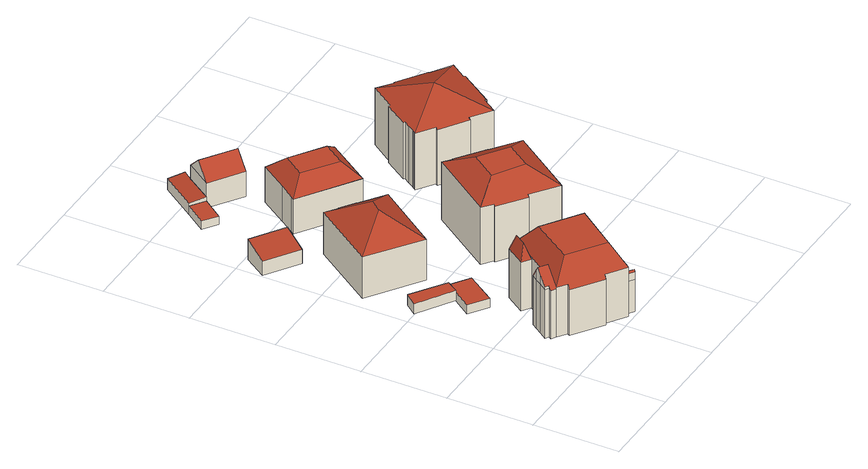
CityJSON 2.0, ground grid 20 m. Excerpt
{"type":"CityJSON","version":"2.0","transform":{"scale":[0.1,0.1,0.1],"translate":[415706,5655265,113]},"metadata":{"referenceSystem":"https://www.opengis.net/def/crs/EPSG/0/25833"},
"CityObjects":{
"building1":{"type":"Building","attributes":{"Dachtyp_tdc":"tdcPolyFlatRoof","Gemeindeschluessel":14612000,"Dachneigung":0,"QualitaetDacherkennung":71,"Geometrietyp2DReferenz":"3000","measuredHeight":2.63,"function":"31001_9998","roofType":"1000"},"geometry":[{"type":"Solid","lod":"2","boundaries":[[[[0,1,2,3]],[[0,4,5,1]],[[2,6,7,3]],[[1,5,6,2]],[[5,4,7,6]],[[4,0,3,7]]]],"semantics":{"surfaces":[{"type":"WallSurface"},{"type":"RoofSurface"},{"type":"GroundSurface"}],"values":[[0,1,2,0,0,0]]}}]},
"building2":{"type":"Building","attributes":{"Dachtyp_tdc":"tdcPolyFlatRoof","Gemeindeschluessel":14612000,"Dachneigung":0,"QualitaetDacherkennung":79,"Geometrietyp2DReferenz":"3000","measuredHeight":2.23,"function":"31001_9998","roofType":"1000"},"geometry":[{"type":"Solid","lod":"2","boundaries":[[[[8,9,10,11]],[[9,12,13,10]],[[12,14,15,13]],[[14,16,17,15]],[[16,8,11,17]],[[16,14,12,9,8]],[[11,10,13,15,17]]]],"semantics":{"surfaces":[{"type":"WallSurface"},{"type":"RoofSurface"},{"type":"GroundSurface"}],"values":[[0,0,0,0,0,1,2]]}}]},
"building3":{"type":"Building","attributes":{"Gemeindeschluessel":14612000,"Geometrietyp2DReferenz":"3000","function":"31001_9998","roofType":"9999"},"children":["building3-1","building3-2","building3-3","building3-4","building3-5"]},
"building3-1":{"type":"BuildingPart","attributes":{"Dachtyp_tdc":"tdcCutTentRoof","Dachneigung":0.035,"QualitaetDacherkennung":59,"Geometrietyp2DReferenz":"3000","measuredHeight":17.61,"roofType":"9999"},"parents":["building3"],"geometry":[{"type":"MultiSurface","lod":"2","boundaries":[[[18,19,20]],[[18,21,22,19]],[[21,23,24,22]],[[23,25,26,24]],[[25,27,28,26]],[[27,29,30,28]],[[29,31,32,30]],[[31,33,32]],[[34,35,36]],[[34,37,38,35]],[[37,39,38]],[[40,41,42,43]],[[40,44,45,41]],[[44,46,47,45]],[[46,48,49,47]],[[48,50,51,49]],[[50,52,53,51]],[[52,54,55,53]],[[54,56,55]],[[57,58,59,60,61,62,63]],[[29,27,25,23,21,18,64,65]],[[44,40,37,34,31,29,65,66]],[[54,52,50,48,46,44,66,67]],[[18,58,57,68,69,54,67,64]],[[67,66,65,64]],[[60,19,22,24,26,28,30,32,35,38,41,45,47,49,51,53,55,61]]],"semantics":{"surfaces":[{"type":"WallSurface"},{"type":"RoofSurface"},{"type":"GroundSurface"}],"values":[0,0,0,0,0,0,0,0,0,0,0,0,0,0,0,0,0,0,0,0,1,1,1,1,1,2]}}]},
"building3-2":{"type":"BuildingPart","attributes":{"Dachtyp_tdc":"tdcFreeFormRoof","Dachneigung":41.57,"QualitaetDacherkennung":22,"Geometrietyp2DReferenz":"3000","measuredHeight":15.74,"roofType":"5000"},"parents":["building3"],"geometry":[{"type":"MultiSurface","lod":"2","boundaries":[[[70,71,72,73]],[[71,74,75,72]],[[74,62,61,75]],[[56,76,77,55]],[[76,78,79,77]],[[78,80,81,79]],[[80,70,73,81]],[[82,83,84,85,76,56,69,86]],[[63,87,88,82,86,68]],[[70,83,82,88,71]],[[71,88,87,74]],[[74,87,63,62]],[[78,85,84,80]],[[76,85,78]],[[80,84,83,70]],[[73,72,75,61,55,77,79,81]]],"semantics":{"surfaces":[{"type":"WallSurface"},{"type":"RoofSurface"},{"type":"GroundSurface"}],"values":[0,0,0,0,0,0,0,1,1,0,0,0,0,0,0,2]}}]},
"building3-3":{"type":"BuildingPart","attributes":{"Dachtyp_tdc":"tdcFreeFormRoof","Dachneigung":45.32,"QualitaetDacherkennung":8,"Geometrietyp2DReferenz":"3000","measuredHeight":9.06,"roofType":"5000"},"parents":["building3"],"geometry":[{"type":"MultiSurface","lod":"2","boundaries":[[[33,89,90,32]],[[89,91,92,90]],[[91,36,35,92]],[[93,91,89,94]],[[94,89,33]],[[33,36,93,94]],[[91,93,36]],[[90,92,35,32]]],"semantics":{"surfaces":[{"type":"WallSurface"},{"type":"RoofSurface"},{"type":"GroundSurface"}],"values":[0,0,0,1,1,1,0,2]}}]},
"building3-4":{"type":"BuildingPart","attributes":{"Dachtyp_tdc":"tdcGableRoof","Dachneigung":37.38,"QualitaetDacherkennung":4,"Geometrietyp2DReferenz":"3000","measuredHeight":10.44,"roofType":"3100"},"parents":["building3"],"geometry":[{"type":"MultiSurface","lod":"2","boundaries":[[[95,96,97,98]],[[96,42,41,97]],[[39,95,98,38]],[[39,99,100,95]],[[101,100,99,43]],[[96,101,43,42]],[[95,100,101,96]],[[98,97,41,38]]],"semantics":{"surfaces":[{"type":"WallSurface"},{"type":"RoofSurface"},{"type":"GroundSurface"}],"values":[0,0,0,1,1,0,0,2]}}]},
"building3-5":{"type":"BuildingPart","attributes":{"Dachtyp_tdc":"tdcFreeFormRoof","Dachneigung":71.94,"QualitaetDacherkennung":37,"Geometrietyp2DReferenz":"3000","measuredHeight":15.86,"roofType":"5000"},"parents":["building3"],"geometry":[{"type":"MultiSurface","lod":"2","boundaries":[[[102,103,104,105]],[[103,106,107,104]],[[106,20,19,107]],[[59,108,109,60]],[[108,102,105,109]],[[59,20,110,111,112,113]],[[20,106,110]],[[111,110,106,103]],[[112,111,103,102]],[[113,112,102,108]],[[113,108,59]],[[105,104,107,19,60,109]]],"semantics":{"surfaces":[{"type":"WallSurface"},{"type":"RoofSurface"},{"type":"GroundSurface"}],"values":[0,0,0,0,0,1,1,1,1,1,1,2]}}]},
"building4":{"type":"Building","attributes":{"Dachtyp_tdc":"tdcPolyFlatRoof","Gemeindeschluessel":14612000,"Dachneigung":14.29,"QualitaetDacherkennung":66,"Geometrietyp2DReferenz":"3000","measuredHeight":5.12,"function":"31001_9998","roofType":"2100"},"geometry":[{"type":"Solid","lod":"2","boundaries":[[[[114,115,116,117]],[[115,118,119,116]],[[118,120,121,119]],[[120,114,117,121]],[[120,118,115,114]],[[117,116,119,121]]]],"semantics":{"surfaces":[{"type":"WallSurface"},{"type":"RoofSurface"},{"type":"GroundSurface"}],"values":[[0,0,0,0,1,2]]}}]},
"building5":{"type":"Building","attributes":{"Dachtyp_tdc":"tdcHipRoof","Gemeindeschluessel":14612000,"Dachneigung":35.42,"QualitaetDacherkennung":59,"Geometrietyp2DReferenz":"3000","measuredHeight":15.49,"function":"31001_9998","roofType":"3200"},"geometry":[{"type":"Solid","lod":"2","boundaries":[[[[122,123,124,125]],[[123,126,127,124]],[[126,128,129,127]],[[128,130,131,129]],[[130,132,133,131]],[[132,134,135,133]],[[134,136,137,135]],[[136,122,125,137]],[[122,136,138]],[[134,132,130,128,126,123,139]],[[136,134,139,138]],[[123,122,138,139]],[[125,124,127,129,131,133,135,137]]]],"semantics":{"surfaces":[{"type":"WallSurface"},{"type":"RoofSurface"},{"type":"GroundSurface"}],"values":[[0,0,0,0,0,0,0,0,1,1,1,1,2]]}}]},
"building6":{"type":"Building","attributes":{"Dachtyp_tdc":"tdcPolyFlatRoof","Gemeindeschluessel":14612000,"Dachneigung":0,"QualitaetDacherkennung":65,"Geometrietyp2DReferenz":"3000","measuredHeight":2.12,"function":"31001_9998","roofType":"1000"},"geometry":[{"type":"Solid","lod":"2","boundaries":[[[[140,141,142,143]],[[141,144,145,142]],[[144,146,147,145]],[[146,140,143,147]],[[146,144,141,140]],[[143,142,145,147]]]],"semantics":{"surfaces":[{"type":"WallSurface"},{"type":"RoofSurface"},{"type":"GroundSurface"}],"values":[[0,0,0,0,1,2]]}}]},
"building7":{"type":"Building","attributes":{"Dachtyp_tdc":"tdcPolyFlatRoof","Gemeindeschluessel":14612000,"Dachneigung":6.31,"QualitaetDacherkennung":74,"Geometrietyp2DReferenz":"3000","measuredHeight":3.12,"function":"31001_9998","roofType":"2100"},"geometry":[{"type":"Solid","lod":"2","boundaries":[[[[148,149,143,150]],[[148,151,152,153,149]],[[143,147,154,155,150]],[[149,153,147,143]],[[153,152,154,147]],[[152,151,155,154]],[[151,148,150,155]]]],"semantics":{"surfaces":[{"type":"WallSurface"},{"type":"RoofSurface"},{"type":"GroundSurface"}],"values":[[0,1,2,0,0,0,0]]}}]},
"building8":{"type":"Building","attributes":{"Dachtyp_tdc":"tdcCutTentRoof","Gemeindeschluessel":14612000,"Dachneigung":31.67,"QualitaetDacherkennung":63,"Geometrietyp2DReferenz":"3000","measuredHeight":17.62,"function":"31001_9998","roofType":"9999"},"geometry":[{"type":"Solid","lod":"2","boundaries":[[[[156,157,158,159]],[[157,160,161,158]],[[160,162,163,161]],[[162,164,165,163]],[[164,166,167,165]],[[166,168,169,167]],[[168,170,171,169]],[[170,172,173,171]],[[172,174,175,173]],[[174,176,177,175]],[[176,178,179,177]],[[178,156,159,179]],[[162,160,180,181]],[[172,170,168,166,164,162,181,182]],[[174,172,182,183]],[[160,157,156,178,176,174,183,180]],[[183,182,181,180]],[[159,158,161,163,165,167,169,171,173,175,177,179]]]],"semantics":{"surfaces":[{"type":"WallSurface"},{"type":"RoofSurface"},{"type":"GroundSurface"}],"values":[[0,0,0,0,0,0,0,0,0,0,0,0,1,1,1,1,1,2]]}}]},
"building9":{"type":"Building","attributes":{"Dachtyp_tdc":"tdcFreeFormRoof","Gemeindeschluessel":14612000,"Dachneigung":43.67,"QualitaetDacherkennung":70,"Geometrietyp2DReferenz":"3000","measuredHeight":11.95,"function":"31001_9998","roofType":"5000"},"geometry":[{"type":"Solid","lod":"2","boundaries":[[[[184,185,186,187]],[[185,188,189,186]],[[188,190,191,189]],[[190,192,193,191]],[[192,194,195,193]],[[194,196,197,195]],[[196,198,199,197]],[[198,200,201,199]],[[200,184,187,201]],[[185,184,202,203,204,205,190,188]],[[205,204,206,192]],[[206,207,198,196,194,192]],[[207,203,202,200,198]],[[204,203,207,206]],[[192,190,205]],[[184,200,202]],[[187,186,189,191,193,195,197,199,201]]]],"semantics":{"surfaces":[{"type":"WallSurface"},{"type":"RoofSurface"},{"type":"GroundSurface"}],"values":[[0,0,0,0,0,0,0,0,0,1,1,1,1,1,0,0,2]]}}]},
"building10":{"type":"Building","attributes":{"Dachtyp_tdc":"tdcGableRoof","Gemeindeschluessel":14612000,"Dachneigung":44.89,"QualitaetDacherkennung":60,"Geometrietyp2DReferenz":"3000","measuredHeight":9.77,"function":"31001_9998","roofType":"3100"},"geometry":[{"type":"Solid","lod":"2","boundaries":[[[[208,209,210,211]],[[209,212,213,210]],[[212,214,215,213]],[[214,208,211,215]],[[212,209,216]],[[208,214,217]],[[209,208,217,216]],[[214,212,216,217]],[[211,210,213,215]]]],"semantics":{"surfaces":[{"type":"WallSurface"},{"type":"RoofSurface"},{"type":"GroundSurface"}],"values":[[0,0,0,0,0,0,1,1,2]]}}]},
"building11":{"type":"Building","attributes":{"Dachtyp_tdc":"tdcTentRoof","Gemeindeschluessel":14612000,"Dachneigung":25.18,"QualitaetDacherkennung":58,"Geometrietyp2DReferenz":"3000","measuredHeight":18.41,"function":"31001_9998","roofType":"3500"},"geometry":[{"type":"Solid","lod":"2","boundaries":[[[[218,219,220,221]],[[219,222,223,220]],[[222,224,225,223]],[[224,226,227,225]],[[226,228,229,227]],[[228,230,231,229]],[[230,232,233,231]],[[232,234,235,233]],[[234,236,237,235]],[[236,238,239,237]],[[238,240,241,239]],[[240,242,243,241]],[[242,244,245,243]],[[244,246,247,245]],[[246,248,249,247]],[[248,250,251,249]],[[250,252,253,251]],[[252,254,255,253]],[[254,256,257,255]],[[256,258,259,257]],[[258,260,261,259]],[[260,262,263,261]],[[262,264,265,263]],[[264,218,221,265]],[[240,238,236,234,232,230,266]],[[250,248,246,244,242,240,266]],[[260,258,256,254,252,250,266]],[[230,228,226,224,222,219,218,264,262,260,266]],[[221,220,223,225,227,229,231,233,235,237,239,241,243,245,247,249,251,253,255,257,259,261,263,265]]]],"semantics":{"surfaces":[{"type":"WallSurface"},{"type":"RoofSurface"},{"type":"GroundSurface"}],"values":[[0,0,0,0,0,0,0,0,0,0,0,0,0,0,0,0,0,0,0,0,0,0,0,0,1,1,1,1,2]]}}]}
},
"vertices":[
[46,425,38],[123,371,38],[123,371,12],[46,425,12],[23,398,38],[106,345,38],[106,345,12],[23,398,12],
[77,303,33],[106,345,33],[106,345,11],[77,303,11],[123,371,33],[123,371,11],[167,341,33],[167,341,11],[120,273,33],[120,273,11],
[197,251,139],[197,251,10],[197,251,131],[215,239,139],[215,239,10],[218,243,132],[218,243,10],[288,195,132],[288,195,10],[285,191,139],[285,191,10],[332,157,139],[332,157,10],[328,152,139],[328,152,10],[328,152,92],[308,123,138],[308,123,10],[308,123,92],[252,44,135],[252,44,10],[252,44,91],[233,16,134],[233,16,10],[233,16,91],[233,16,109],[227,8,133],[227,8,10],[182,39,133],[182,39,10],[179,35,124],[179,35,10],[110,83,124],[110,83,10],[113,88,134],[113,88,10],[93,103,134],[93,103,10],[93,103,131],[128,153,136],[160,198,137],[160,198,131],[160,198,10],[128,153,10],[128,153,131],[128,153,132],[202,204,186],[288,144,186],[220,51,186],[138,109,186],[127,152,136],[94,105,134],
[91,141,131],[100,154,131],[100,154,10],[91,141,10],[110,167,131],[110,167,10],[81,110,131],[81,110,10],[86,117,131],[86,117,10],[78,122,131],[78,122,10],[97,149,167],[91,141,158],[78,122,138],[86,117,138],[116,136,167],[110,167,132],[100,154,158],
[343,142,92],[343,142,10],[322,113,92],[322,113,10],[315,118,101],[331,140,101],
[268,33,91],[249,5,91],[249,5,10],[268,33,10],[234,18,114],[250,7,114],[249,5,109],
[171,256,131],[180,250,131],[180,250,10],[171,256,10],[186,259,131],[186,259,10],[140,212,131],[140,212,10],[188,250,152],[182,241,152],[174,240,168],[157,215,169],
[117,743,56],[81,689,40],[81,689,5],[117,743,5],[5,741,40],[5,741,5],[42,794,56],[42,794,5],
[23,517,115],[125,663,115],[125,663,11],[23,517,11],[156,642,114],[156,642,11],[160,647,110],[160,647,11],[192,624,110],[192,624,11],[188,619,114],[188,619,11],[246,578,113],[246,578,11],[143,433,113],[143,433,11],[123,533,166],[142,559,166],
[158,954,26],[122,905,26],[122,905,5],[158,954,5],[90,928,26],[90,928,5],[125,977,26],[125,977,5],
[198,1012,36],[158,954,36],[198,1012,5],[215,1034,36],[182,1057,32],[125,977,32],[182,1057,5],[215,1034,5],
[267,341,149],[270,345,152],[270,345,10],[267,341,10],[245,363,153],[245,363,10],[349,510,153],[349,510,10],[373,493,152],[373,493,10],[376,498,149],[376,498,10],[440,452,148],[440,452,10],[437,448,151],[437,448,10],[501,402,150],[501,402,10],[398,256,150],[398,256,10],[335,301,151],[335,301,10],[331,296,147],[331,296,10],[317,376,185],[359,436,185],[423,388,186],[384,332,186],
[369,769,92],[325,705,92],[325,705,6],[369,769,6],[303,673,92],[303,673,6],[296,664,92],[296,664,6],[164,754,93],[164,754,6],[170,762,93],[170,762,6],[193,796,93],[193,796,6],[237,860,93],[237,860,6],[295,819,93],[295,819,6],[368,769,93],[323,762,125],[288,711,125],[296,664,93],[211,764,126],[246,814,126],
[198,1012,71],[273,961,70],[273,961,8],[198,1012,8],[233,902,70],[233,902,8],[158,954,70],[158,954,8],[253,932,106],[178,983,106],
[424,618,151],[432,630,151],[432,630,9],[424,618,9],[442,645,151],[442,645,9],[439,647,149],[439,647,9],[477,702,149],[477,702,9],[480,700,151],[480,700,9],[519,756,151],[519,756,9],[556,730,150],[556,730,9],[559,734,148],[559,734,9],[623,689,148],[623,689,9],[621,685,151],[621,685,9],[667,653,151],[667,653,9],[643,618,151],[643,618,9],[647,615,148],[647,615,9],[593,536,149],[593,536,9],[589,539,151],[589,539,9],[565,504,151],[565,504,9],[518,537,151],[518,537,9],[515,532,148],[515,532,9],[452,575,148],[452,575,9],[455,580,151],[455,580,9],[416,607,151],[416,607,9],[418,610,151],[418,610,9],[421,614,151],[421,614,9],[542,630,193]
]}
